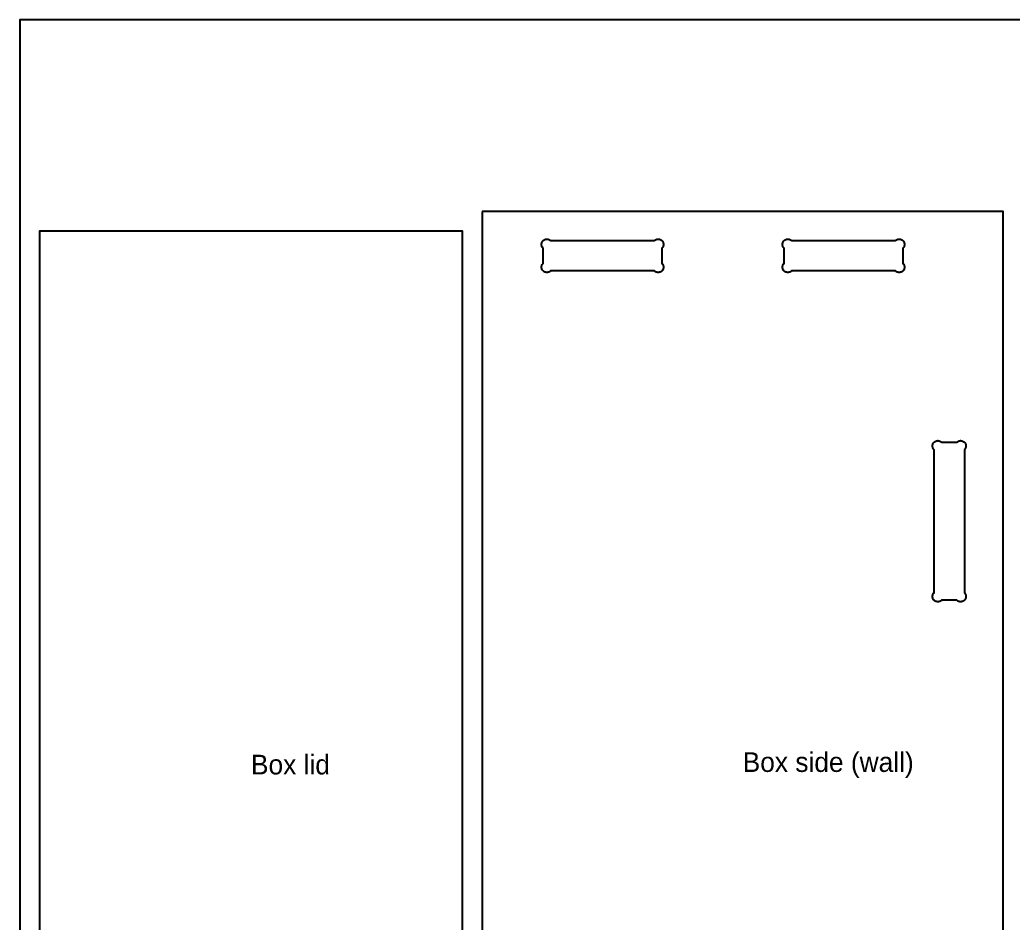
# Model space of a CAD drawing. Header units: inches. Extents: x 0 to 49.8, y 0 to 48.
# Drawn here: x 0 to 25.25, y 25.03 to 48 of the extents above; entities that cross this region are included whole.
import ezdxf

# ---------------------------------------------------------------- set-up
doc = ezdxf.new("R2010")
doc.units = ezdxf.units.IN
doc.header["$MEASUREMENT"] = 0
for name, color, linetype in [('CUT_INSIDE', 5, 'Continuous'), ('CUT_OUTSIDE', 1, 'Continuous'), ('LABEL', 3, 'Continuous'), ('SHEET', 8, 'Continuous')]:
    doc.layers.add(name, color=color, linetype=linetype)

msp = doc.modelspace()

# ---------------------------------------------------------------- linework, layer by layer
at = {"layer": 'CUT_INSIDE'}
for points in [[(16.352, 41.762), (16.357, 41.745), (16.361, 41.728), (16.362, 41.71), (16.361, 41.693), (16.357, 41.676), (16.352, 41.659), (16.344, 41.643), (16.334, 41.628), (16.322, 41.615), (16.309, 41.603), (16.295, 41.594), (16.279, 41.586), (16.262, 41.58), (16.245, 41.577), (16.227, 41.575), (16.209, 41.577), (16.192, 41.58), (16.175, 41.586), (16.16, 41.594), (16.145, 41.603), (16.132, 41.615), (13.493, 41.615), (13.48, 41.603), (13.465, 41.594), (13.45, 41.586), (13.433, 41.58), (13.416, 41.577), (13.398, 41.575), (13.38, 41.577), (13.363, 41.58), (13.346, 41.586), (13.33, 41.594), (13.316, 41.603), (13.303, 41.615), (13.291, 41.628), (13.281, 41.643), (13.273, 41.659), (13.268, 41.676), (13.264, 41.693), (13.263, 41.71), (13.264, 41.728), (13.268, 41.745), (13.273, 41.762), (13.281, 41.778), (13.291, 41.793), (13.303, 41.806), (13.303, 42.194), (13.291, 42.207), (13.281, 42.222), (13.273, 42.238), (13.268, 42.255), (13.264, 42.272), (13.263, 42.29), (13.264, 42.307), (13.268, 42.324), (13.273, 42.341), (13.281, 42.357), (13.291, 42.372), (13.303, 42.385), (13.316, 42.397), (13.33, 42.406), (13.346, 42.414), (13.363, 42.42), (13.38, 42.423), (13.398, 42.425), (13.416, 42.423), (13.433, 42.42), (13.45, 42.414), (13.465, 42.406), (13.48, 42.397), (13.493, 42.385), (16.132, 42.385), (16.145, 42.397), (16.16, 42.406), (16.175, 42.414), (16.192, 42.42), (16.209, 42.423), (16.227, 42.425), (16.245, 42.423), (16.262, 42.42), (16.279, 42.414), (16.295, 42.406), (16.309, 42.397), (16.322, 42.385), (16.334, 42.372), (16.344, 42.357), (16.352, 42.341), (16.357, 42.324), (16.361, 42.307), (16.362, 42.29), (16.361, 42.272), (16.357, 42.255), (16.352, 42.238), (16.344, 42.222), (16.334, 42.207), (16.322, 42.194), (16.322, 41.806), (16.334, 41.793), (16.344, 41.778)], [(22.469, 41.778), (22.477, 41.762), (22.482, 41.745), (22.486, 41.728), (22.487, 41.71), (22.486, 41.693), (22.482, 41.676), (22.477, 41.659), (22.469, 41.643), (22.459, 41.628), (22.447, 41.615), (22.434, 41.603), (22.42, 41.594), (22.404, 41.586), (22.387, 41.58), (22.37, 41.577), (22.352, 41.575), (22.334, 41.577), (22.317, 41.58), (22.3, 41.586), (22.285, 41.594), (22.27, 41.603), (22.257, 41.615), (19.618, 41.615), (19.605, 41.603), (19.59, 41.594), (19.575, 41.586), (19.558, 41.58), (19.541, 41.577), (19.523, 41.575), (19.505, 41.577), (19.488, 41.58), (19.471, 41.586), (19.455, 41.594), (19.441, 41.603), (19.428, 41.615), (19.416, 41.628), (19.406, 41.643), (19.398, 41.659), (19.393, 41.676), (19.389, 41.693), (19.388, 41.71), (19.389, 41.728), (19.393, 41.745), (19.398, 41.762), (19.406, 41.778), (19.416, 41.793), (19.428, 41.806), (19.428, 42.194), (19.416, 42.207), (19.406, 42.222), (19.398, 42.238), (19.393, 42.255), (19.389, 42.272), (19.388, 42.29), (19.389, 42.307), (19.393, 42.324), (19.398, 42.341), (19.406, 42.357), (19.416, 42.372), (19.428, 42.385), (19.441, 42.397), (19.455, 42.406), (19.471, 42.414), (19.488, 42.42), (19.505, 42.423), (19.523, 42.425), (19.541, 42.423), (19.558, 42.42), (19.575, 42.414), (19.59, 42.406), (19.605, 42.397), (19.618, 42.385), (22.257, 42.385), (22.27, 42.397), (22.285, 42.406), (22.3, 42.414), (22.317, 42.42), (22.334, 42.423), (22.352, 42.425), (22.37, 42.423), (22.387, 42.42), (22.404, 42.414), (22.42, 42.406), (22.434, 42.397), (22.447, 42.385), (22.459, 42.372), (22.469, 42.357), (22.477, 42.341), (22.482, 42.324), (22.486, 42.307), (22.487, 42.29), (22.486, 42.272), (22.482, 42.255), (22.477, 42.238), (22.469, 42.222), (22.459, 42.207), (22.447, 42.194), (22.447, 41.806), (22.459, 41.793)], [(24.039, 33.387), (24.045, 33.37), (24.048, 33.353), (24.05, 33.335), (24.048, 33.318), (24.045, 33.301), (24.039, 33.284), (24.031, 33.268), (24.022, 33.253), (24.01, 33.24), (24.01, 33.24), (23.997, 33.228), (23.982, 33.219), (23.966, 33.211), (23.949, 33.205), (23.932, 33.202), (23.915, 33.2), (23.897, 33.202), (23.88, 33.205), (23.863, 33.211), (23.847, 33.219), (23.832, 33.228), (23.819, 33.24), (23.431, 33.24), (23.418, 33.228), (23.403, 33.219), (23.387, 33.211), (23.37, 33.205), (23.353, 33.202), (23.335, 33.2), (23.318, 33.202), (23.301, 33.205), (23.284, 33.211), (23.268, 33.219), (23.253, 33.228), (23.24, 33.24), (23.24, 33.24), (23.228, 33.253), (23.219, 33.268), (23.211, 33.284), (23.205, 33.301), (23.202, 33.318), (23.2, 33.335), (23.202, 33.353), (23.205, 33.37), (23.211, 33.387), (23.219, 33.403), (23.228, 33.418), (23.24, 33.431), (23.24, 37.069), (23.228, 37.082), (23.219, 37.097), (23.211, 37.113), (23.205, 37.13), (23.202, 37.147), (23.2, 37.165), (23.202, 37.182), (23.205, 37.199), (23.211, 37.216), (23.219, 37.232), (23.228, 37.247), (23.24, 37.26), (23.253, 37.272), (23.268, 37.281), (23.284, 37.289), (23.301, 37.295), (23.318, 37.298), (23.335, 37.3), (23.353, 37.298), (23.37, 37.295), (23.387, 37.289), (23.403, 37.281), (23.418, 37.272), (23.431, 37.26), (23.819, 37.26), (23.832, 37.272), (23.847, 37.281), (23.863, 37.289), (23.88, 37.295), (23.897, 37.298), (23.915, 37.3), (23.932, 37.298), (23.949, 37.295), (23.966, 37.289), (23.982, 37.281), (23.997, 37.272), (24.01, 37.26), (24.01, 37.26), (24.022, 37.247), (24.031, 37.232), (24.039, 37.216), (24.045, 37.199), (24.048, 37.182), (24.05, 37.165), (24.048, 37.147), (24.045, 37.13), (24.039, 37.113), (24.031, 37.097), (24.022, 37.082), (24.01, 37.069), (24.01, 33.431), (24.022, 33.418), (24.031, 33.403)]]:
    msp.add_lwpolyline(points, close=True, dxfattribs=at)
at = {"layer": 'CUT_OUTSIDE'}
for points in [[(11.75, 43.125), (11.75, 15.385), (11.75, 15.375), (11.75, 15), (25, 15), (25, 15.375), (25, 15.385), (25, 43.125)], [(11.25, 15), (11.25, 42.625), (0.5, 42.625), (0.5, 15)]]:
    msp.add_lwpolyline(points, close=True, dxfattribs=at)
at = {"layer": 'SHEET'}
msp.add_lwpolyline([(0, 0), (48, 0), (48, 48), (0, 48)], close=True, dxfattribs=at)

# ---------------------------------------------------------------- texts
at = {"layer": 'LABEL'}
for s, p in [('Box lid', (5.875, 28.812)), ('Box side (wall)', (18.375, 28.875))]:
    msp.add_text(s, height=0.5, dxfattribs=at).set_placement(p)

doc.saveas('drawing.dxf')
